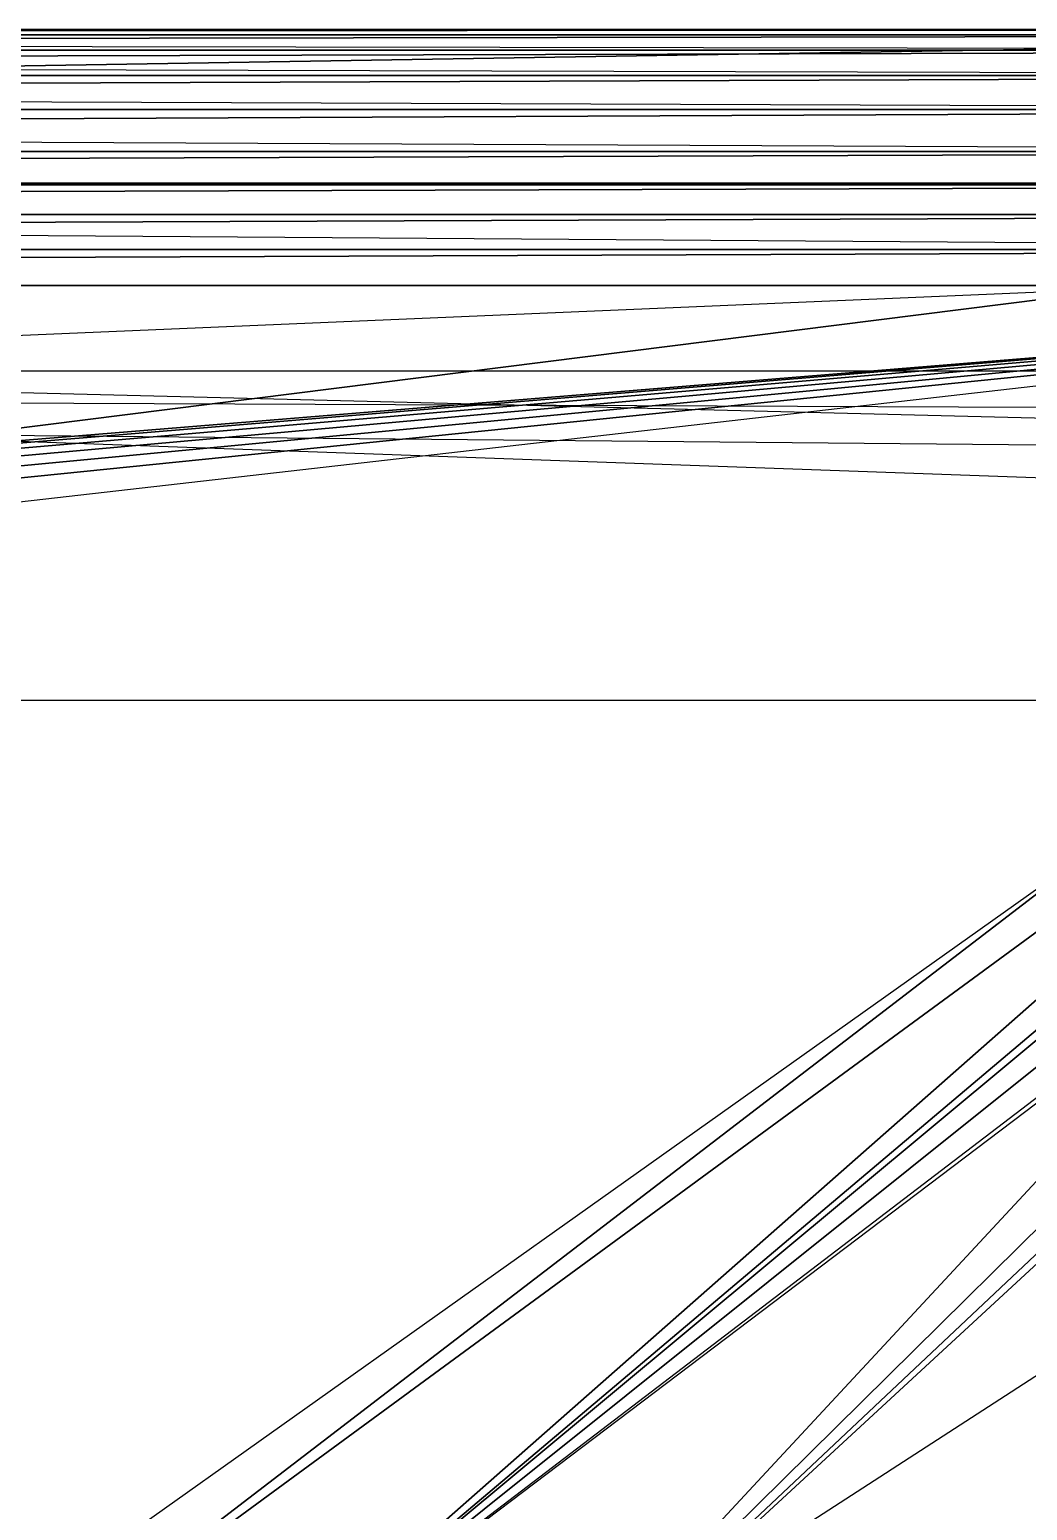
# Model space of a CAD drawing. Extents: x -139 to 143, y -92 to 96.
# Drawn here: x 72.86 to 100.35, y 54.8 to 95.57 of the extents above; entities that cross this region are included whole.
import ezdxf

# ---------------------------------------------------------------- set-up
doc = ezdxf.new("R2010")
doc.units = 0
doc.layers.get('0').update_dxf_attribs({"linetype": 'CONTINUOUS'})

msp = doc.modelspace()

# ---------------------------------------------------------------- linework, layer by layer
at = {"color": 7}
for points in [[(-129.233, 95.572, 5.052), (133.958, 95.572, 5.052), (140.655, -83.022, -0.587), (143.358, -83.022, -0.822), (140.655, -83.022, -0.822), (140.655, -83.022, -0.587), (143.358, -83.022, -0.822), (140.655, -83.022, -0.587), (143.358, -83.022, -0.587), (143.358, -83.022, -0.822), (-138.633, -83.022, -0.587)], [(-129.233, -92.422, -0.822), (133.958, -92.422, -0.822), (-124.985, -88.192, -0.822), (133.958, 95.572, -0.822), (132.795, 92.768, -0.822), (133.958, 92.869, -0.822), (133.958, 95.572, -0.822), (133.958, 95.572, -0.822), (131.667, 92.465, -0.822), (132.795, 92.768, -0.822), (133.958, 95.572, -0.822), (133.958, 95.572, -0.822), (130.609, 91.972, -0.822), (131.667, 92.465, -0.822), (133.958, 95.572, -0.822), (133.958, 95.572, -0.822), (129.709, 91.342, -0.822), (130.609, 91.972, -0.822), (133.958, 95.572, -0.822), (133.958, 95.572, -0.822), (-124.985, 91.342, -0.822), (129.709, 91.342, -0.822), (133.958, 95.572, -0.822), (-129.233, 95.572, -0.822)], [(-124.985, 91.342, -0.822), (133.958, 95.572, -0.822), (-129.233, 95.572, -0.822)], [(-129.233, 95.572, -0.822), (133.958, -92.422, -0.822), (133.958, -89.72, -0.587), (133.958, -89.72, -0.822), (133.958, -92.422, -0.822), (133.958, -89.72, -0.587), (133.958, -92.422, -0.822), (133.958, -92.422, -0.587), (133.958, -89.72, -0.587), (133.958, 92.869, -0.822), (133.958, 95.572, -0.587), (133.958, 95.572, -0.822), (133.958, 92.869, -0.822), (133.958, 95.572, -0.587), (133.958, 92.869, -0.822), (133.958, 92.869, -0.587), (133.958, 95.572, -0.587), (133.958, 95.572, -0.587), (-129.233, 95.572, -0.822), (133.958, 95.572, -0.822), (133.958, 95.572, -0.587), (133.958, 95.572, -0.587), (-129.233, 95.572, -0.587)], [(-129.233, 95.572, -0.822), (133.958, 95.572, -0.587), (133.958, 95.572, 5.052), (-129.233, 95.572, -0.587), (133.958, 95.572, -0.587), (133.958, 95.572, 5.052), (-129.233, 95.572, -0.587), (133.958, 95.572, 5.052), (-129.233, 95.572, 5.052)], [(-127.601, 95.429, 5.052), (132.326, 95.429, 5.052), (-127.601, 95.429, 5.052), (133.958, 95.572, 5.052), (132.326, 95.429, 5.052), (133.958, 95.572, 5.052), (-127.601, 95.429, 5.052)], [(-126.019, 95.005, 5.052), (130.743, 95.005, 5.052), (-126.019, 95.005, 5.052), (132.326, 95.429, 5.052), (130.743, 95.005, 5.052), (-127.601, 95.429, 5.052), (132.326, 95.429, 5.052), (-126.019, 95.005, 5.052)], [(-124.534, 94.312, 5.052), (129.258, 94.312, 5.052), (-124.534, 94.312, 5.052), (130.743, 95.005, 5.052), (129.258, 94.312, 5.052), (-126.019, 95.005, 5.052), (130.743, 95.005, 5.052), (-124.534, 94.312, 5.052)], [(-123.191, 93.373, 5.052), (127.916, 93.373, 5.052), (-123.191, 93.373, 5.052), (129.258, 94.312, 5.052), (127.916, 93.373, 5.052), (-124.534, 94.312, 5.052), (129.258, 94.312, 5.052), (-123.191, 93.373, 5.052)], [(-122.033, 92.214, 5.052), (126.757, 92.214, 5.052), (-122.033, 92.214, 5.052), (127.916, 93.373, 5.052), (126.757, 92.214, 5.052), (-123.191, 93.373, 5.052), (127.916, 93.373, 5.052), (-122.033, 92.214, 5.052)], [(-122.033, 92.214, 5.052), (126.757, 92.214, 5.052), (-121.422, 91.342, 5.052)], [(-121.422, 91.342, 5.052), (126.757, 92.214, 5.052), (126.147, 91.342, 5.052), (-121.422, 91.342, 5.052)], [(-124.103, 90.477, -5.287), (129.653, 91.302, -5.287), (-124.929, 91.302, -5.287), (129.709, 91.342, -5.287), (-124.985, 91.342, -5.287)], [(-121.422, -88.192, 5.287), (126.147, -88.192, 5.052), (-121.422, -88.192, 5.287), (126.147, -88.192, 5.287), (126.147, -88.192, 5.052), (129.709, 91.342, -0.822), (-124.985, 91.342, -5.287), (129.709, 91.342, -5.287), (129.709, 91.342, -0.822), (-124.985, 91.342, -5.287), (129.709, 91.342, -0.822), (-124.985, 91.342, -0.822)], [(-124.985, 91.342, -5.287), (126.147, 91.342, 5.287), (-121.422, 91.342, 5.052), (126.147, 91.342, 5.052), (126.147, 91.342, 5.287), (-121.422, 91.342, 5.052), (126.147, 91.342, 5.287), (-121.422, 91.342, 5.287)], [(-124.929, 91.302, -5.287), (129.653, 91.302, -5.287), (129.709, 91.342, -5.287), (-124.929, 91.302, -5.287), (128.158, 89.521, -5.287), (-123.433, 89.521, -5.287)], [(-17.612, 73.247, 5.287), (69.399, 47.859, 5.287), (-17.612, 73.247, 5.287), (126.147, 91.342, 5.287), (69.399, 47.859, 5.287), (-121.422, 91.342, 5.287)], [(-121.422, 91.342, 5.287), (126.147, 91.342, 5.287), (-17.612, 73.247, 5.287)], [(69.399, 47.859, 5.287), (126.147, 91.342, 5.287), (77.56, 48.573, 5.287)], [(85.721, 47.859, 5.287), (127.261, 86.172, 5.287), (85.721, 47.859, 5.287), (126.147, 91.342, 5.287), (127.261, 86.172, 5.287), (77.56, 48.573, 5.287), (126.147, 91.342, 5.287), (85.721, 47.859, 5.287)], [(-123.433, 89.521, -5.287), (128.827, 90.477, -5.287), (129.653, 91.302, -5.287), (-124.929, 91.302, -5.287)], [(-124.929, 91.302, -5.287), (139.088, 81.867, -5.287), (139.128, -78.774, -5.287), (139.128, 81.923, -5.287), (139.088, 81.867, -5.287), (139.088, 81.867, -5.287), (139.088, -78.717, -5.287)], [(-124.103, 90.477, -5.287), (128.827, 90.477, -5.287), (129.653, 91.302, -5.287), (-124.103, 90.477, -5.287)], [(-134.403, 78.361, 5.052), (128.158, 89.521, -5.287), (-122.968, 88.522, -5.287), (127.692, 88.522, -5.287), (128.158, 89.521, -5.287), (-123.433, 89.521, -5.287), (128.158, 89.521, -5.287), (128.827, 90.477, -5.287), (-123.433, 89.521, -5.287)], [(-122.968, 88.522, -5.287), (128.158, 89.521, -5.287), (128.827, 90.477, -5.287), (-124.103, 90.477, -5.287)], [(140.251, 83.881, -0.822), (-124.103, 90.477, -0.587)], [(-120.169, 88.522, -0.587), (127.692, 88.522, -5.287), (-122.968, 88.522, -5.287), (124.893, 88.522, -0.587)], [(-4.688, 77.947, -0.117), (124.893, 88.522, -0.117), (-120.169, 88.522, -0.117)], [(-120.169, 88.522, -0.117), (124.893, 88.522, -0.587), (-120.169, 88.522, -0.587)], [(-120.169, 88.522, -0.117), (124.893, 88.522, -0.587), (-120.169, 88.522, -0.117), (124.893, 88.522, -0.117), (124.893, 88.522, -0.587), (-120.169, 88.522, -0.587)], [(127.692, 88.522, -5.287), (-120.169, 88.522, -0.587), (124.893, 88.522, -0.587)], [(-3.667, 77.858, -0.117), (124.893, 88.522, -0.117), (-10.473, 73.093, -0.117)], [(-2.678, 77.593, -0.117), (124.893, 88.522, -0.117), (124.893, 88.522, -0.117), (-4.688, 77.947, -0.117)], [(-1.75, 77.16, -0.117), (124.893, 88.522, -0.117), (124.893, 88.522, -0.117), (-3.667, 77.858, -0.117)], [(-0.911, 76.573, -0.117), (124.893, 88.522, -0.117), (124.893, 88.522, -0.117), (-2.678, 77.593, -0.117)], [(-0.187, 75.849, -0.117), (124.893, 88.522, -0.117), (124.893, 88.522, -0.117), (-1.75, 77.16, -0.117)], [(1.187, 72.072, -0.117), (69.399, 47.859, -0.117), (0.4, 75.01, -0.117), (61.485, 45.739, -0.117), (69.399, 47.859, -0.117), (124.893, 88.522, -0.117), (-0.911, 76.573, -0.117)], [(77.56, 48.573, -0.117), (124.893, 88.522, -0.117), (-0.187, 75.849, -0.117)], [(69.399, 47.859, -0.117), (124.893, 88.522, -0.117), (-0.187, 75.849, -0.117)], [(85.721, 47.859, -0.117), (124.558, 86.172, -0.117), (124.893, 88.522, -0.117), (69.399, 47.859, -0.117)], [(77.56, 48.573, -0.117), (124.701, 87.804, -0.117), (124.893, 88.522, -0.117), (77.56, 48.573, -0.117)], [(121.724, 17.649, -0.117), (124.701, 84.54, -0.117), (77.56, 48.573, -0.117), (124.558, 86.172, -0.117), (124.701, 87.804, -0.117), (77.56, 48.573, -0.117)], [(-138.633, 86.172, -0.822), (140.553, 85.009, -0.822), (143.358, 86.172, -0.822), (140.655, 86.172, -0.822), (140.553, 85.009, -0.822), (140.251, 83.881, -0.822), (143.358, 86.172, -0.822), (140.553, 85.009, -0.822), (140.251, 83.881, -0.822), (139.758, 82.823, -0.822), (143.358, 86.172, -0.822), (140.251, 83.881, -0.822), (139.758, 82.823, -0.822), (143.358, -83.022, -0.822)], [(143.358, -83.022, 5.052), (143.358, 86.172, 5.052), (143.358, 86.172, -0.587), (140.655, 86.172, -0.822), (143.358, 86.172, -0.822), (143.358, 86.172, -0.587), (140.655, 86.172, -0.822), (143.358, 86.172, -0.587), (140.655, 86.172, -0.587), (140.655, 86.172, -0.822), (-135.931, 86.172, -0.587)], [(-123.433, -86.371, -5.287), (143.358, 86.172, 5.052)], [(127.664, 83.881, 5.287), (-119.834, 86.172, -0.587)], [(93.634, 45.739, -0.117), (124.701, 84.54, -0.117), (124.558, 86.172, -0.117), (77.56, 48.573, -0.117)], [(85.721, 47.859, 5.287), (127.261, 86.172, 5.287), (93.634, 45.739, 5.287)], [(117.546, -38.122, -0.117), (85.721, 47.859, -0.117), (124.701, 84.54, -0.117), (124.558, 86.172, -0.117), (85.721, 47.859, -0.117), (117.256, -38.412, -0.117)], [(101.059, 42.277, -0.117), (124.701, 84.54, -0.117), (124.701, 84.54, -0.117), (85.721, 47.859, -0.117)], [(-131.583, 77.107, -0.117), (136.308, 77.107, -0.117), (136.308, -73.958, -0.117), (136.308, 77.107, -0.587), (136.308, 77.107, -0.117), (136.308, 77.107, -0.587), (136.308, 79.906, -5.287), (136.308, 79.906, -0.587), (136.308, 77.107, -0.587), (136.308, -73.958, -0.587), (136.308, 77.107, -0.587), (136.308, -73.958, -0.117)]]:
    msp.add_polyline3d(points, dxfattribs=at)

doc.saveas('drawing.dxf')
